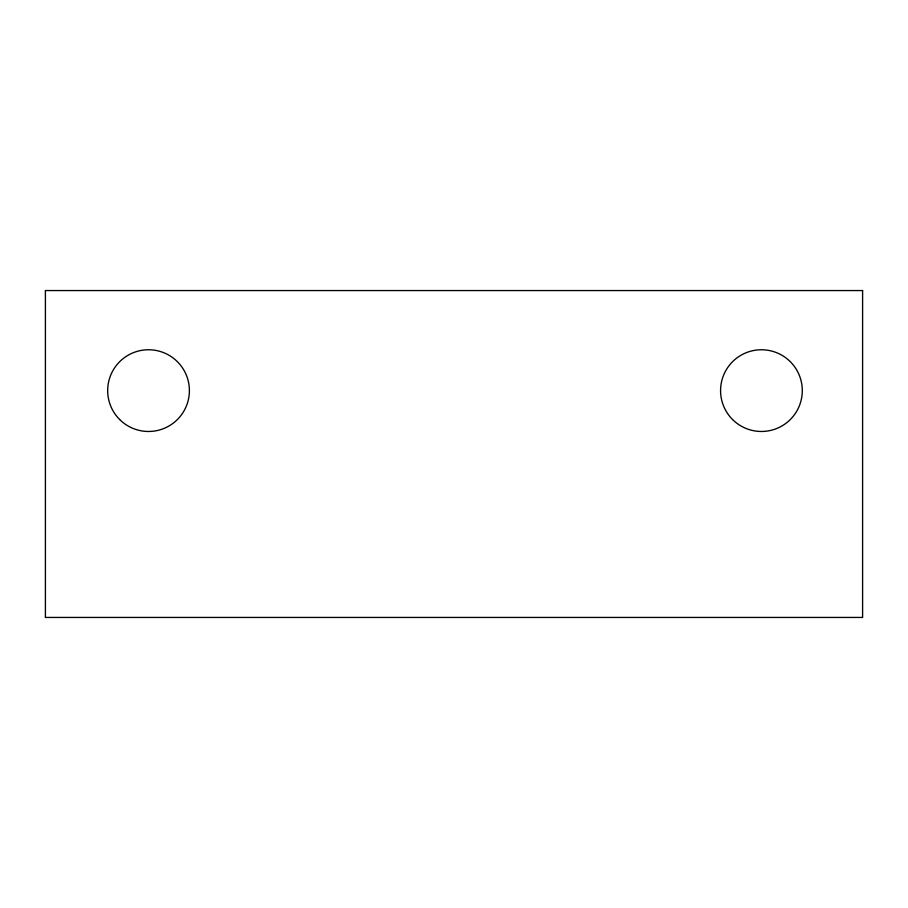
<?xml version="1.0" encoding="UTF-8"?>
<svg xmlns="http://www.w3.org/2000/svg" width="908" height="908" viewBox="0 0 908 908"><rect width="100%" height="100%" fill="white"/><g stroke="black" fill="none" stroke-linecap="round" stroke-linejoin="round"><path stroke-width="1.36" d="M862.6 290.56L45.4 290.56L45.4 617.44L862.6 617.44L862.6 290.56M732.54 419.507A40.86 40.86 0 0 0 800.901 401.188A40.86 40.86 0 0 0 750.859 351.146A40.86 40.86 0 0 0 732.54 419.507M119.64 419.507A40.86 40.86 0 0 0 188.001 401.188A40.86 40.86 0 0 0 137.959 351.146A40.86 40.86 0 0 0 119.64 419.507"/></g></svg>
